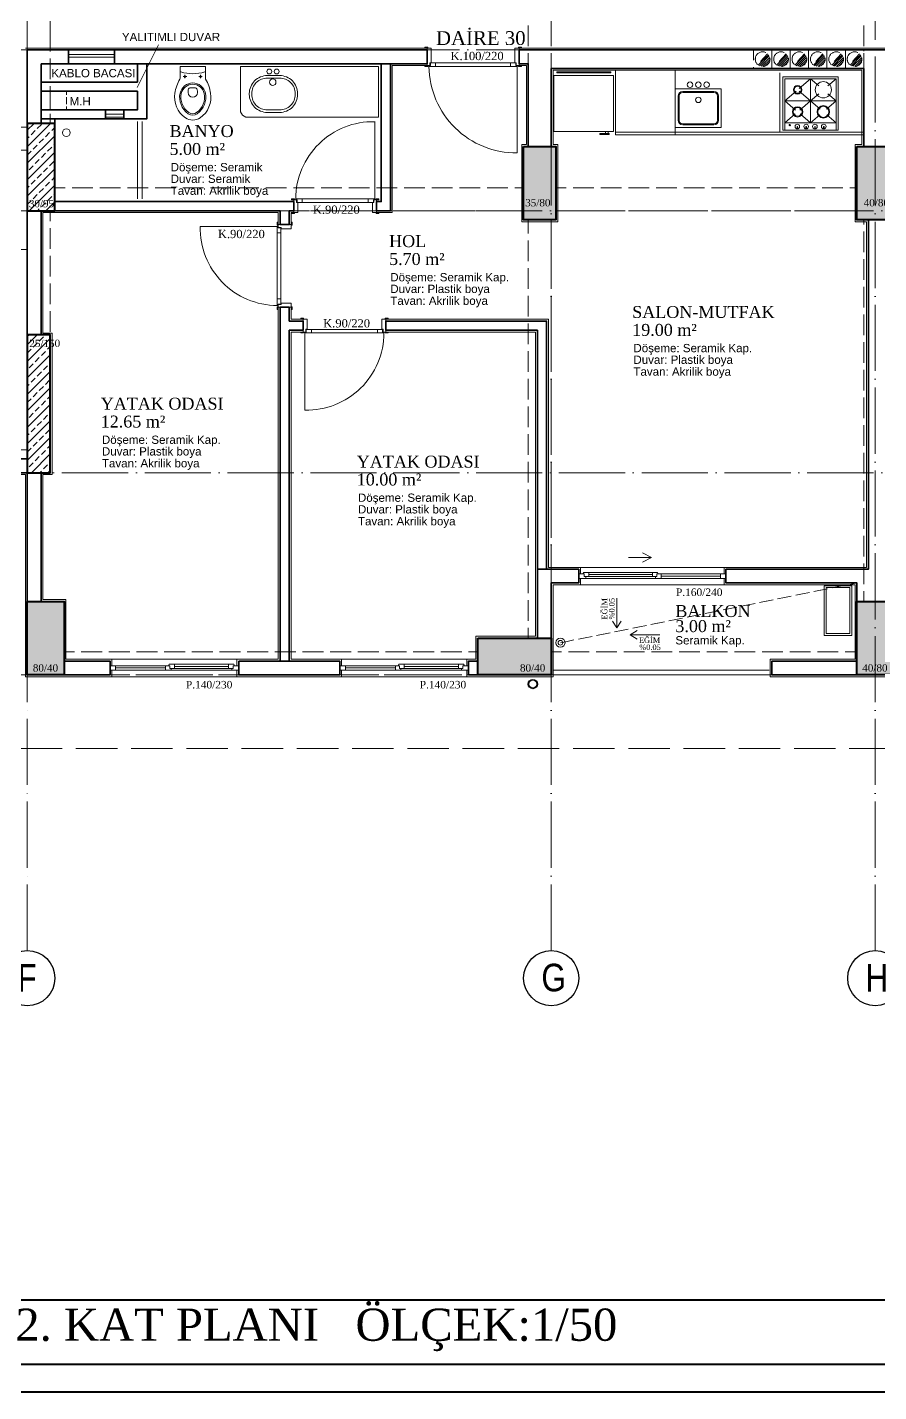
# Model space of a CAD drawing. Header units: millimetres. Extents: x 11587 to 81192, y -36083 to -25300.
# Drawn here: x 39422 to 40348, y -28300 to -26815 of the extents above; entities that cross this region are included whole.
import ezdxf

# ---------------------------------------------------------------- set-up
doc = ezdxf.new("R2010")
doc.units = ezdxf.units.MM
doc.linetypes.add('AKS', pattern=[30, 24, -3, 0, -3])
doc.linetypes.add('IZDUSUM1', pattern=[20, 7.5, -5, 7.5, 0])
for name, color, linetype, lineweight in [('rtm-aks balon', 20, 'Continuous', 25), ('rtm-aks balon yazı', 7, 'Continuous', 20), ('rtm-aks yeni', 7, 'AKS', 20), ('rtm-antet yazı-03', 233, 'Continuous', 30), ('rtm-antet-02', 140, 'Continuous', 40), ('rtm-cam', 141, 'Continuous', 9), ('rtm-duv tugla', 22, 'Continuous', 35), ('rtm-izdusum-üst ince', 8, 'IZDUSUM1', 5), ('rtm-kapı-ahsap', 35, 'Continuous', 13), ('rtm-mhl-yazı-adı', 150, 'Continuous', 30), ('rtm-mhl-yazı-m2', 7, 'Continuous', 20), ('rtm-mhl-yazı-malzeme', 253, 'Continuous', 13), ('rtm-pen-ahsap', 35, 'Continuous', 13), ('rtm-plan katmanı-04', 33, 'Continuous', 25), ('rtm-plan katmanı-05', 205, 'Continuous', 20), ('rtm-plan katmanı-07', 135, 'Continuous', 9), ('rtm-sembol ok', 7, 'Continuous', 20), ('rtm-sıva', 252, 'Continuous', 15), ('rtm-tarama-betonarme', 51, 'Continuous', 15), ('rtm-tas_betonarme', 50, 'Continuous', 40), ('rtm-tefris vitrifiye', 9, 'Continuous', 9), ('sbl-merdiven', 220, 'Continuous', 20)]:
    doc.layers.add(name, color=color, linetype=linetype, lineweight=lineweight)
doc.styles.add('A', font='times.ttf', dxfattribs={"height": 20})
doc.styles.add('AKSYAZI', font='ARIALN.TTF')
doc.styles.add('ARIAL', font='times.ttf')
doc.styles.get("Standard").update_dxf_attribs({"font": 'arial.ttf'})
doc.styles.add('VAZ-OLCU', font='times.ttf', dxfattribs={"height": 60})
pattern_1 = [(45, (12000, 0), (-8.980256, 8.980256), []), (45, (12008.98, 0), (-8.980256, 8.980256), [6.35, -3.175])]

# ---------------------------------------------------------------- blocks, each defined once
blk = doc.blocks.new('rty')
at = {"layer": 'rtm-kapı-ahsap'}
for p, q in [((-58244.9, -62700.3), (-58243.8, -62700.3)), ((-58244.9, -62703.4), (-58244.9, -62700.3)), ((-58243.8, -62703.4), (-58244.9, -62703.4)), ((-58243.8, -62700.3), (-58243.8, -62703.4)), ((-58243.8, -62707.4), (-58243.8, -62702.9)), ((-58229.8, -62702.9), (-58243.8, -62702.9)), ((-58232.8, -62707.4), (-58243.8, -62707.4)), ((-58232.8, -62705.9), (-58232.8, -62707.4)), ((-58229.8, -62705.9), (-58232.8, -62705.9)), ((-58232.6, -62706.4), (-58232.6, -62789.4)), ((-58232.6, -62706.4), (-58229.7, -62706.4)), ((-58228.8, -62712), (-58232.6, -62712)), ((-58229.8, -62700.4), (-58229.8, -62703.4)), ((-58228.8, -62700.4), (-58229.8, -62700.4)), ((-58229.8, -62702.9), (-58229.8, -62705.9)), ((-58229.8, -62703.4), (-58228.8, -62703.4)), ((-58229.8, -62704.9), (-58228.8, -62704.9)), ((-58229.7, -62706.4), (-58229.7, -62704.9)), ((-58228.8, -62703.4), (-58228.8, -62700.4)), ((-58228.8, -62790.9), (-58228.8, -62704.9)), ((-58144.8, -62704.9), (-58228.8, -62704.9)), ((-58228.8, -62783.7), (-58232.6, -62783.7)), ((-58243.8, -62792.3), (-58244.9, -62792.3)), ((-58244.9, -62792.3), (-58244.9, -62795.4)), ((-58244.9, -62795.4), (-58243.8, -62795.4)), ((-58243.8, -62788.4), (-58243.8, -62792.9)), ((-58232.8, -62788.4), (-58243.8, -62788.4)), ((-58243.8, -62795.4), (-58243.8, -62792.3)), ((-58229.8, -62792.9), (-58243.8, -62792.9)), ((-58232.8, -62789.9), (-58232.8, -62788.4)), ((-58229.8, -62789.9), (-58232.8, -62789.9)), ((-58232.6, -62789.4), (-58229.7, -62789.4)), ((-58229.8, -62792.9), (-58229.8, -62789.9)), ((-58229.8, -62790.9), (-58228.8, -62790.9)), ((-58229.8, -62795.4), (-58229.8, -62792.3)), ((-58229.8, -62792.3), (-58228.8, -62792.3)), ((-58228.8, -62795.4), (-58229.8, -62795.4)), ((-58229.7, -62789.4), (-58229.7, -62790.9)), ((-58228.8, -62792.3), (-58228.8, -62795.4))]:
    blk.add_line(p, q, dxfattribs=at)
at = {"layer": 'rtm-kapı-ahsap', "const_width": 0.392}
blk.add_lwpolyline([(-58229.2, -62703.9, 1), (-58229.2, -62704.5, 1)], format="xyb", close=True, dxfattribs=at)
at = {"layer": 'rtm-kapı-ahsap'}
blk.add_arc((-58229.1, -62706.6), 84.3, 270.2011, 1.1472, dxfattribs=at)
blk = doc.blocks.new('K-100')
at = {"layer": 'rtm-kapı-ahsap'}
for p, q in [((-34308.1, -13702.2), (-34307, -13702.2)), ((-34308.1, -13705.4), (-34308.1, -13702.2)), ((-34307, -13702.2), (-34307, -13705.4)), ((-34288, -13702.3), (-34288, -13705.4)), ((-34287, -13702.3), (-34288, -13702.3)), ((-34287, -13705.4), (-34287, -13702.3)), ((-34307, -13705.4), (-34308.1, -13705.4)), ((-34307, -13709.3), (-34307, -13704.8)), ((-34288, -13704.8), (-34307, -13704.8)), ((-34291, -13709.3), (-34307, -13709.3)), ((-34288, -13707.8), (-34291, -13707.8)), ((-34291, -13707.8), (-34291, -13709.3)), ((-34290.8, -13801.3), (-34290.8, -13708.3)), ((-34290.8, -13708.3), (-34287.9, -13708.3)), ((-34287, -13713.9), (-34290.8, -13713.9)), ((-34288, -13704.8), (-34288, -13707.8)), ((-34288, -13705.4), (-34287, -13705.4)), ((-34288, -13706.8), (-34287, -13706.8)), ((-34287.9, -13708.3), (-34287.9, -13706.8)), ((-34287, -13706.8), (-34287, -13802.8)), ((-34307, -13804.2), (-34308.1, -13804.2)), ((-34308.1, -13804.2), (-34308.1, -13807.3)), ((-34308.1, -13807.3), (-34307, -13807.3)), ((-34307, -13800.3), (-34307, -13804.8)), ((-34291, -13800.3), (-34307, -13800.3)), ((-34307, -13807.3), (-34307, -13804.2)), ((-34288, -13804.8), (-34307, -13804.8)), ((-34291, -13801.8), (-34291, -13800.3)), ((-34288, -13801.8), (-34291, -13801.8)), ((-34287, -13795.6), (-34290.8, -13795.6)), ((-34290.8, -13801.3), (-34287.9, -13801.3)), ((-34288, -13804.8), (-34288, -13801.8)), ((-34288, -13802.8), (-34287, -13802.8)), ((-34288, -13807.3), (-34288, -13804.2)), ((-34288, -13804.2), (-34287, -13804.2)), ((-34287, -13807.3), (-34288, -13807.3)), ((-34287.9, -13801.3), (-34287.9, -13802.8)), ((-34193, -13802.8), (-34287, -13802.8)), ((-34287, -13804.2), (-34287, -13807.3))]:
    blk.add_line(p, q, dxfattribs=at)
at = {"layer": 'rtm-kapı-ahsap', "const_width": 0.392}
blk.add_lwpolyline([(-34287.4, -13803.7, -1), (-34287.4, -13803.1, -1)], format="xyb", close=True, dxfattribs=at)
at = {"layer": 'rtm-kapı-ahsap'}
blk.add_arc((-34287.9, -13801.7), 94.9, 359.3332, 89.4605, dxfattribs=at)

msp = doc.modelspace()

# ---------------------------------------------------------------- hatches: boundary and pattern name
at = {"layer": 'rtm-izdusum-üst ince', "ltscale": 1.5}
h = msp.add_hatch(dxfattribs=at)
h.set_pattern_fill('ANSI31', color=256, scale=0.5, angle=180, style=0)
h.set_pattern_definition([(225, (39190.9866, -26689.5514), (1.122532, -1.122532), [])])
edge = h.paths.add_edge_path()
edge.add_arc((40221.59, -26849.55), 8, -132.76259, 47.23741, ccw=False)
edge.add_line((40216.16, -26855.42), (40227.03, -26843.68))
h = msp.add_hatch(dxfattribs=at)
h.set_pattern_fill('ANSI31', color=256, scale=0.5, angle=180, style=0)
h.set_pattern_definition([(225, (39210.9866, -26689.5514), (1.122532, -1.122532), [])])
edge = h.paths.add_edge_path()
edge.add_arc((40241.59, -26849.55), 8, -132.76259, 47.23741, ccw=False)
edge.add_line((40236.16, -26855.42), (40247.03, -26843.68))
h = msp.add_hatch(dxfattribs=at)
h.set_pattern_fill('ANSI31', color=256, scale=0.5, angle=180, style=0)
h.set_pattern_definition([(225, (39230.9866, -26689.5514), (1.122532, -1.122532), [])])
edge = h.paths.add_edge_path()
edge.add_arc((40261.59, -26849.55), 8, -132.76259, 47.23741, ccw=False)
edge.add_line((40256.16, -26855.42), (40267.03, -26843.68))
h = msp.add_hatch(dxfattribs=at)
h.set_pattern_fill('ANSI31', color=256, scale=0.5, angle=180, style=0)
h.set_pattern_definition([(225, (39250.9866, -26689.5514), (1.122532, -1.122532), [])])
edge = h.paths.add_edge_path()
edge.add_arc((40281.59, -26849.55), 8, -132.76259, 47.23741, ccw=False)
edge.add_line((40276.16, -26855.42), (40287.03, -26843.68))
h = msp.add_hatch(dxfattribs=at)
h.set_pattern_fill('ANSI31', color=256, scale=0.5, angle=180, style=0)
h.set_pattern_definition([(225, (39270.9866, -26689.5514), (1.122532, -1.122532), [])])
edge = h.paths.add_edge_path()
edge.add_arc((40301.59, -26849.55), 8, -132.76259, 47.23741, ccw=False)
edge.add_line((40296.16, -26855.42), (40307.03, -26843.68))
h = msp.add_hatch(dxfattribs=at)
h.set_pattern_fill('ANSI31', color=256, scale=0.5, angle=180, style=0)
h.set_pattern_definition([(225, (39290.9866, -26689.5514), (1.122532, -1.122532), [])])
edge = h.paths.add_edge_path()
edge.add_arc((40321.59, -26849.55), 8, -132.76259, 47.23741, ccw=False)
edge.add_line((40316.16, -26855.42), (40327.03, -26843.68))
at = {"layer": 'rtm-tarama-betonarme'}
h = msp.add_hatch(dxfattribs=at)
h.set_pattern_fill('ANSI33', color=256, scale=2, style=0)
h.set_pattern_definition([(45, (27039.519, -4888.525), (-8.980256, 8.980256), []), (45, (27048.499, -4888.525), (-8.980256, 8.980256), [6.35, -3.175])])
h.paths.add_polyline_path([(40324.09, -27439.55), (40364.09, -27439.55), (40364.09, -27519.55), (40324.09, -27519.55)])
h.paths.add_polyline_path([(39911.59, -27479.55), (39991.59, -27479.55), (39991.59, -27519.55), (39911.59, -27519.55)])
h.paths.add_polyline_path([(40324.09, -26944.55), (40364.09, -26944.55), (40364.09, -27024.55), (40324.09, -27024.55)])
h.paths.add_polyline_path([(39961.59, -26944.55), (39996.59, -26944.55), (39996.59, -27024.55), (39961.59, -27024.55)])
h.paths.add_polyline_path([(39961.59, -26524.55), (39996.59, -26524.55), (39996.59, -26604.55), (39961.59, -26604.55)])
h.paths.add_polyline_path([(40324.09, -26524.55), (40364.09, -26524.55), (40364.09, -26604.55), (40324.09, -26604.55)])
h.paths.add_polyline_path([(40324.09, -26029.55), (40364.09, -26029.55), (40364.09, -26109.55), (40324.09, -26109.55)])
h.paths.add_polyline_path([(39911.59, -26029.55), (39991.59, -26029.55), (39991.59, -26069.55), (39911.59, -26069.55)])
h.paths.add_polyline_path([(40726.59, -26524.55), (40691.59, -26524.55), (40691.59, -26604.55), (40726.59, -26604.55)])
h.paths.add_polyline_path([(40726.59, -26944.55), (40691.59, -26944.55), (40691.59, -27024.55), (40726.59, -27024.55)])
h.paths.add_polyline_path([(40776.59, -27479.55), (40696.59, -27479.55), (40696.59, -27519.55), (40776.59, -27519.55)])
h.paths.add_polyline_path([(41299.09, -27479.55), (41219.09, -27479.55), (41219.09, -27519.55), (41299.09, -27519.55)])
h.paths.add_polyline_path([(41299.09, -26974.55), (41219.09, -26974.55), (41219.09, -27014.55), (41299.09, -27014.55)])
h.paths.add_polyline_path([(41299.09, -26534.55), (41219.09, -26534.55), (41219.09, -26574.55), (41299.09, -26574.55)])
h.paths.add_polyline_path([(40776.59, -26029.55), (40696.59, -26029.55), (40696.59, -26069.55), (40776.59, -26069.55)])
h.paths.add_polyline_path([(41299.09, -26029.55), (41219.09, -26029.55), (41219.09, -26069.55), (41299.09, -26069.55)])
h.paths.add_polyline_path([(41821.59, -26839.55), (41796.59, -26839.55), (41796.59, -27014.55), (41821.59, -27014.55)])
h.paths.add_polyline_path([(41821.59, -26534.55), (41796.59, -26534.55), (41796.59, -26709.55), (41821.59, -26709.55)])
h.paths.add_polyline_path([(42181.59, -26839.55), (42006.59, -26839.55), (42006.59, -26864.55), (42181.59, -26864.55)])
h.paths.add_polyline_path([(42181.59, -26684.55), (42006.59, -26684.55), (42006.59, -26709.55), (42181.59, -26709.55)])
h.paths.add_polyline_path([(41821.59, -26109.55), (41781.59, -26109.55), (41781.59, -26029.55), (41821.59, -26029.55)])
h.paths.add_polyline_path([(42181.59, -26124.55), (42141.59, -26124.55), (42141.59, -26029.55), (42181.59, -26029.55)])
h.paths.add_polyline_path([(41821.59, -27439.55), (41781.59, -27439.55), (41781.59, -27519.55), (41821.59, -27519.55)])
h.paths.add_polyline_path([(42181.59, -27424.55), (42141.59, -27424.55), (42141.59, -27519.55), (42181.59, -27519.55)])
h.paths.add_polyline_path([(39421.59, -27439.55), (39461.59, -27439.55), (39461.59, -27519.55), (39421.59, -27519.55)])
h.paths.add_polyline_path([(39131.59, -27439.55), (39171.59, -27439.55), (39171.59, -27519.55), (39131.59, -27519.55)])
h.paths.add_polyline_path([(39421.59, -26029.55), (39501.59, -26029.55), (39501.59, -26069.55), (39421.59, -26069.55)])
h.paths.add_polyline_path([(39091.59, -26029.55), (39171.59, -26029.55), (39171.59, -26069.55), (39091.59, -26069.55)])
h.paths.add_polyline_path([(38781.59, -26524.55), (38816.59, -26524.55), (38816.59, -26604.55), (38781.59, -26604.55)])
h.paths.add_polyline_path([(38781.59, -26944.55), (38816.59, -26944.55), (38816.59, -27024.55), (38781.59, -27024.55)])
h.paths.add_polyline_path([(38731.59, -27479.55), (38811.59, -27479.55), (38811.59, -27519.55), (38731.59, -27519.55)])
h.paths.add_polyline_path([(38209.09, -27479.55), (38289.09, -27479.55), (38289.09, -27519.55), (38209.09, -27519.55)])
h.paths.add_polyline_path([(38209.09, -26974.55), (38289.09, -26974.55), (38289.09, -27014.55), (38209.09, -27014.55)])
h.paths.add_polyline_path([(38209.09, -26534.55), (38289.09, -26534.55), (38289.09, -26574.55), (38209.09, -26574.55)])
h.paths.add_polyline_path([(38731.59, -26029.55), (38811.59, -26029.55), (38811.59, -26069.55), (38731.59, -26069.55)])
h.paths.add_polyline_path([(38209.09, -26029.55), (38289.09, -26029.55), (38289.09, -26069.55), (38209.09, -26069.55)])
h.paths.add_polyline_path([(37686.59, -26839.55), (37711.59, -26839.55), (37711.59, -27014.55), (37686.59, -27014.55)])
h.paths.add_polyline_path([(37686.59, -26534.55), (37711.59, -26534.55), (37711.59, -26709.55), (37686.59, -26709.55)])
h.paths.add_polyline_path([(37326.59, -26839.55), (37501.59, -26839.55), (37501.59, -26864.55), (37326.59, -26864.55)])
h.paths.add_polyline_path([(37326.59, -26684.55), (37501.59, -26684.55), (37501.59, -26709.55), (37326.59, -26709.55)])
h.paths.add_polyline_path([(37686.59, -26109.55), (37726.59, -26109.55), (37726.59, -26029.55), (37686.59, -26029.55)])
h.paths.add_polyline_path([(37326.59, -26124.55), (37366.59, -26124.55), (37366.59, -26029.55), (37326.59, -26029.55)])
h.paths.add_polyline_path([(37686.59, -27439.55), (37726.59, -27439.55), (37726.59, -27519.55), (37686.59, -27519.55)])
h.paths.add_polyline_path([(37326.59, -27424.55), (37366.59, -27424.55), (37366.59, -27519.55), (37326.59, -27519.55)])
h = msp.add_hatch(dxfattribs=at)
h.set_pattern_fill('ANSI33', color=256, scale=2, style=0)
h.set_pattern_definition(pattern_1)
h.paths.add_polyline_path([(39171.59, -26919.55), (39141.59, -26919.55), (39141.59, -27014.55), (39171.59, -27014.55)])
h.paths.add_polyline_path([(39451.59, -26919.55), (39421.59, -26919.55), (39421.59, -27014.55), (39451.59, -27014.55)])
h = msp.add_hatch(dxfattribs=at)
h.set_pattern_fill('ANSI33', color=256, scale=2, style=0)
h.set_pattern_definition(pattern_1)
h.paths.add_polyline_path([(39171.59, -27149.55), (39146.59, -27149.55), (39146.59, -27299.55), (39171.59, -27299.55)])
h.paths.add_polyline_path([(39446.59, -27149.55), (39421.59, -27149.55), (39421.59, -27299.55), (39446.59, -27299.55)])

# ---------------------------------------------------------------- linework, layer by layer
at = {"layer": 'rtm-aks balon'}
for centre in [(39421.59, -27849.55), (39991.59, -27849.55), (40344.09, -27849.55)]:
    msp.add_circle(centre, 30, dxfattribs=at)
at = {"layer": 'rtm-aks yeni', "ltscale": 3}
for p, q in [((39421.59, -27819.55), (39421.59, -25729.55)), ((39991.59, -27819.55), (39991.59, -25729.55)), ((40344.09, -27819.55), (40344.09, -25729.55)), ((37026.59, -26839.55), (42481.59, -26839.55)), ((37026.59, -27014.55), (42481.59, -27014.55)), ((37026.59, -27299.55), (42481.59, -27299.55)), ((37026.59, -27519.55), (42481.59, -27519.55))]:
    msp.add_line(p, q, dxfattribs=at)
at = {"layer": 'rtm-antet-02'}
for points in [[(36726.59, -25299.55), (36726.59, -28299.55), (42726.59, -28299.55), (42726.59, -25299.55), (36726.59, -25299.55)], [(36756.59, -28199.55), (42696.59, -28199.55)]]:
    msp.add_lwpolyline(points, dxfattribs=at)
msp.add_lwpolyline([(36756.59, -25329.55), (36756.59, -28269.55), (42696.59, -28269.55), (42696.59, -25329.55)], close=True, dxfattribs=at)
at = {"layer": 'rtm-cam'}
for p, q in [((40032.59, -27410.3), (40101.59, -27410.3)), ((40111.09, -27412.05), (40175.59, -27412.05)), ((39640.59, -27510.3), (39581.59, -27510.3)), ((39890.59, -27510.3), (39831.59, -27510.3)), ((39572.09, -27512.05), (39517.59, -27512.05)), ((39822.09, -27512.05), (39767.59, -27512.05))]:
    msp.add_line(p, q, dxfattribs=at)
at = {"layer": 'rtm-duv tugla'}
for points in [[(39436.59, -26854.55), (39856.59, -26854.55), (39856.59, -26839.55), (39421.59, -26839.55)], [(39421.59, -26919.55), (39421.59, -26839.55)], [(39466.59, -26854.55), (39466.59, -26839.55)], [(39516.59, -26854.55), (39516.59, -26839.55)], [(39966.59, -26944.55), (39966.59, -26944.55), (39966.59, -26854.55), (39956.59, -26854.55), (39956.59, -26839.55), (40731.59, -26839.55), (40731.59, -26854.55), (40721.59, -26854.55), (40721.59, -26944.55)], [(39436.59, -26919.55), (39436.59, -26854.55)], [(39436.59, -26914.55), (39551.59, -26914.55), (39551.59, -26854.55)], [(39541.59, -26874.55), (39541.59, -26854.55)], [(39806.59, -26854.55), (39806.59, -27004.55), (39801.59, -27004.55), (39801.59, -27014.55), (39816.59, -27014.55), (39816.59, -26854.55)], [(40331.59, -26944.55), (40331.59, -26859.55), (39991.59, -26859.55)], [(39991.59, -26944.55), (39991.59, -26859.55)], [(39436.59, -26874.55), (39541.59, -26874.55)], [(39436.59, -26904.55), (39541.59, -26904.55), (39541.59, -26884.55)], [(39436.59, -26884.55), (39541.59, -26884.55)], [(39451.59, -26919.55), (39451.59, -26914.55)], [(39506.59, -26904.55), (39506.59, -26914.55)], [(39526.59, -26904.55), (39526.59, -26914.55)], [(39451.59, -27014.55), (39696.59, -27014.55), (39696.59, -27029.55), (39706.59, -27029.55), (39706.59, -27014.55), (39711.59, -27014.55), (39711.59, -27004.55), (39451.59, -27004.55)], [(39421.59, -27014.55), (39421.59, -27149.55)], [(39436.59, -27014.55), (39436.59, -27149.55)], [(40324.09, -27439.55), (40324.09, -27419.55), (40181.59, -27419.55), (40181.59, -27404.55), (40336.59, -27404.55), (40336.59, -27024.55)], [(39706.59, -27504.55), (39706.59, -27144.55), (39721.59, -27144.55), (39721.59, -27134.55), (39706.59, -27134.55), (39706.59, -27119.55), (39696.59, -27119.55), (39696.59, -27504.55)], [(39976.59, -27404.55), (39976.59, -27144.55), (39811.59, -27144.55), (39811.59, -27134.55), (39986.59, -27134.55), (39986.59, -27404.55)], [(39371.59, -27284.55), (39421.59, -27284.55)], [(39371.59, -27299.55), (39421.59, -27299.55)], [(39421.59, -27299.55), (39421.59, -27439.55)], [(39436.59, -27299.55), (39436.59, -27439.55)], [(39991.59, -27479.55), (39991.59, -27419.55), (40021.59, -27419.55), (40021.59, -27404.55), (39976.59, -27404.55), (39976.59, -27479.55)], [(39461.59, -27519.55), (39511.59, -27519.55), (39511.59, -27504.55), (39461.59, -27504.55)], [(39911.59, -27504.55), (39901.59, -27504.55), (39901.59, -27519.55), (39911.59, -27519.55)], [(39901.59, -27504.55), (39901.59, -27519.55)], [(40324.09, -27519.55), (40231.59, -27519.55), (40231.59, -27504.55), (40324.09, -27504.55)]]:
    msp.add_lwpolyline(points, dxfattribs=at)
msp.add_lwpolyline([(39651.59, -27504.55), (39651.59, -27519.55), (39761.59, -27519.55), (39761.59, -27504.55)], close=True, dxfattribs=at)
at = {"layer": 'rtm-izdusum-üst ince', "ltscale": 3}
msp.add_lwpolyline([(37246.59, -25949.55), (42261.59, -25949.55), (42261.59, -27599.55), (37246.59, -27599.55)], close=True, dxfattribs=at)
at = {"layer": 'rtm-izdusum-üst ince', "ltscale": 1.5}
for points in [[(39966.59, -26944.55), (39966.59, -26604.55)], [(39991.59, -26944.55), (39991.59, -26604.55)], [(40331.59, -26944.55), (40331.59, -26604.55)], [(39421.59, -26839.55), (39421.59, -26629.55)], [(39446.59, -26839.55), (39446.59, -26629.55)], [(39421.59, -26709.55), (39421.59, -26919.55)], [(39446.59, -26709.55), (39446.59, -26919.55)], [(40231.59, -26859.55), (40231.59, -26839.55), (40211.59, -26839.55), (40211.59, -26859.55), (40231.59, -26859.55)], [(40251.59, -26859.55), (40251.59, -26839.55), (40231.59, -26839.55), (40231.59, -26859.55), (40251.59, -26859.55)], [(40271.59, -26859.55), (40271.59, -26839.55), (40251.59, -26839.55), (40251.59, -26859.55), (40271.59, -26859.55)], [(40291.59, -26859.55), (40291.59, -26839.55), (40271.59, -26839.55), (40271.59, -26859.55), (40291.59, -26859.55)], [(40311.59, -26859.55), (40311.59, -26839.55), (40291.59, -26839.55), (40291.59, -26859.55), (40311.59, -26859.55)], [(40331.59, -26859.55), (40331.59, -26839.55), (40311.59, -26839.55), (40311.59, -26859.55), (40331.59, -26859.55)], [(40227.03, -26843.68), (40216.16, -26855.42)], [(40247.03, -26843.68), (40236.16, -26855.42)], [(40267.03, -26843.68), (40256.16, -26855.42)], [(40287.03, -26843.68), (40276.16, -26855.42)], [(40307.03, -26843.68), (40296.16, -26855.42)], [(40327.03, -26843.68), (40316.16, -26855.42)], [(39171.59, -26923.55), (39421.59, -26923.55)], [(39171.59, -26948.55), (39421.59, -26948.55)], [(39451.59, -26989.55), (39961.59, -26989.55)], [(39996.59, -26989.55), (40324.09, -26989.55)], [(39446.59, -27014.55), (39961.59, -27014.55)], [(39446.59, -27014.55), (39446.59, -27149.55)], [(39996.59, -27014.55), (40324.09, -27014.55)], [(39966.59, -27479.55), (39966.59, -27024.55)], [(39991.59, -27479.55), (39991.59, -27024.55)], [(40331.59, -27439.55), (40331.59, -27024.55)], [(39171.59, -27274.55), (39421.59, -27274.55)], [(39171.59, -27299.55), (39421.59, -27299.55)], [(39461.59, -27494.55), (39911.59, -27494.55)], [(39991.59, -27494.55), (40324.09, -27494.55)], [(39461.59, -27519.55), (39911.59, -27519.55)], [(39991.59, -27519.55), (40324.09, -27519.55)]]:
    msp.add_lwpolyline(points, dxfattribs=at)
at = {"layer": 'rtm-izdusum-üst ince', "ltscale": 0.5}
msp.add_lwpolyline([(39446.59, -26904.55), (39446.59, -26884.55), (39464.09, -26884.55), (39464.09, -26904.55), (39446.59, -26904.55)], dxfattribs=at)
at = {"layer": 'rtm-izdusum-üst ince'}
msp.add_lwpolyline([(40324.09, -27419.55), (40001.59, -27484.55)], dxfattribs=at)
at = {"layer": 'rtm-izdusum-üst ince', "ltscale": 1.5}
for centre in [(40221.59, -26849.55), (40241.59, -26849.55), (40261.59, -26849.55), (40281.59, -26849.55), (40301.59, -26849.55), (40321.59, -26849.55)]:
    msp.add_circle(centre, 8, dxfattribs=at)
at = {"layer": 'rtm-kapı-ahsap'}
for points in [[(39516.59, -26844.55), (39466.59, -26844.55)], [(39516.59, -26847.55), (39466.59, -26847.55)], [(39526.59, -26909.55), (39506.59, -26909.55)], [(39526.59, -26912.55), (39506.59, -26912.55)]]:
    msp.add_lwpolyline(points, dxfattribs=at)
at = {"layer": 'rtm-pen-ahsap'}
for p, q in [((40021.59, -27409.55), (40027.59, -27409.55)), ((40029.09, -27414.55), (40021.59, -27414.55)), ((40026.96, -27408.05), (40032.59, -27408.05)), ((40027.59, -27412.55), (40027.59, -27409.55)), ((40027.59, -27412.55), (40032.59, -27412.55)), ((40029.09, -27414.55), (40029.09, -27412.55)), ((40101.59, -27408.05), (40032.59, -27408.05)), ((40032.59, -27412.55), (40032.59, -27408.05)), ((40101.59, -27412.55), (40032.59, -27412.55)), ((40107.23, -27408.05), (40101.59, -27408.05)), ((40101.59, -27412.55), (40101.59, -27408.05)), ((40106.59, -27412.55), (40101.59, -27412.55)), ((40105.09, -27412.55), (40105.09, -27414.55)), ((40112.59, -27414.55), (40105.09, -27414.55)), ((40106.59, -27409.55), (40111.09, -27409.55)), ((40106.59, -27412.55), (40106.59, -27409.55)), ((40170.59, -27409.55), (40111.09, -27409.55)), ((40111.09, -27414.55), (40111.09, -27409.55)), ((40112.59, -27414.55), (40181.59, -27414.55)), ((40170.59, -27409.55), (40176.23, -27409.55)), ((40175.59, -27414.55), (40175.59, -27409.55)), ((40181.59, -27409.55), (40175.59, -27409.55)), ((39511.59, -27509.55), (39517.59, -27509.55)), ((39522.59, -27509.55), (39516.96, -27509.55)), ((39517.59, -27514.55), (39517.59, -27509.55)), ((39522.59, -27509.55), (39572.09, -27509.55)), ((39576.59, -27509.55), (39572.09, -27509.55)), ((39572.09, -27514.55), (39572.09, -27509.55)), ((39575.96, -27508.05), (39581.59, -27508.05)), ((39576.59, -27512.55), (39576.59, -27509.55)), ((39581.59, -27508.05), (39640.59, -27508.05)), ((39581.59, -27512.55), (39581.59, -27508.05)), ((39646.23, -27508.05), (39640.59, -27508.05)), ((39640.59, -27512.55), (39640.59, -27508.05)), ((39651.59, -27509.55), (39645.59, -27509.55)), ((39645.59, -27512.55), (39645.59, -27509.55)), ((39761.59, -27509.55), (39767.59, -27509.55)), ((39772.59, -27509.55), (39766.96, -27509.55)), ((39767.59, -27514.55), (39767.59, -27509.55)), ((39772.59, -27509.55), (39822.09, -27509.55)), ((39826.59, -27509.55), (39822.09, -27509.55)), ((39822.09, -27514.55), (39822.09, -27509.55)), ((39825.96, -27508.05), (39831.59, -27508.05)), ((39826.59, -27512.55), (39826.59, -27509.55)), ((39831.59, -27508.05), (39890.59, -27508.05)), ((39831.59, -27512.55), (39831.59, -27508.05)), ((39896.23, -27508.05), (39890.59, -27508.05)), ((39890.59, -27512.55), (39890.59, -27508.05)), ((39901.59, -27509.55), (39895.59, -27509.55)), ((39895.59, -27512.55), (39895.59, -27509.55)), ((39570.59, -27514.55), (39511.59, -27514.55)), ((39570.59, -27514.55), (39578.09, -27514.55)), ((39576.59, -27512.55), (39581.59, -27512.55)), ((39578.09, -27512.55), (39578.09, -27514.55)), ((39581.59, -27512.55), (39640.59, -27512.55)), ((39645.59, -27512.55), (39640.59, -27512.55)), ((39644.09, -27514.55), (39644.09, -27512.55)), ((39644.09, -27514.55), (39651.59, -27514.55)), ((39820.59, -27514.55), (39761.59, -27514.55)), ((39820.59, -27514.55), (39828.09, -27514.55)), ((39826.59, -27512.55), (39831.59, -27512.55)), ((39828.09, -27512.55), (39828.09, -27514.55)), ((39831.59, -27512.55), (39890.59, -27512.55)), ((39895.59, -27512.55), (39890.59, -27512.55)), ((39894.09, -27514.55), (39894.09, -27512.55)), ((39894.09, -27514.55), (39901.59, -27514.55))]:
    msp.add_line(p, q, dxfattribs=at)
for points in [[(40026.96, -27408.05), (40026.09, -27409.55)], [(40107.23, -27408.05), (40108.1, -27409.55)], [(39575.96, -27508.05), (39575.09, -27509.55)], [(39646.23, -27508.05), (39647.1, -27509.55)], [(39825.96, -27508.05), (39825.09, -27509.55)], [(39896.23, -27508.05), (39897.1, -27509.55)]]:
    msp.add_lwpolyline(points, dxfattribs=at)
at = {"layer": 'rtm-plan katmanı-04'}
for radius in [5, 4.5]:
    msp.add_circle((39971.59, -27529.55), radius, dxfattribs=at)
at = {"layer": 'rtm-plan katmanı-05', "ltscale": 0.6}
for points in [[(40179.59, -27402.55), (40023.59, -27402.55)], [(40179.59, -27421.55), (40023.59, -27421.55)], [(39513.59, -27502.55), (39649.59, -27502.55)], [(39763.59, -27502.55), (39899.59, -27502.55)], [(39513.59, -27521.55), (39649.59, -27521.55)], [(39763.59, -27521.55), (39899.59, -27521.55)]]:
    msp.add_lwpolyline(points, dxfattribs=at)
at = {"layer": 'rtm-plan katmanı-05'}
for points in [[(39994.59, -27514.55), (40228.59, -27514.55)], [(39994.59, -27519.55), (40228.59, -27519.55)]]:
    msp.add_lwpolyline(points, dxfattribs=at)
for radius in [5, 2.5]:
    msp.add_circle((40001.59, -27484.55), radius, dxfattribs=at)
at = {"layer": 'rtm-plan katmanı-07'}
for points in [[(39540.98, -26880.41), (39564.5, -26833.98)], [(40105.09, -27414.55), (40029.09, -27414.55)], [(39578.09, -27514.55), (39644.09, -27514.55)], [(39828.09, -27514.55), (39894.09, -27514.55)]]:
    msp.add_lwpolyline(points, dxfattribs=at)
at = {"layer": 'rtm-sembol ok'}
for points in [[(40075.75, -27391.86), (40100.75, -27391.86)], [(40100.75, -27391.86), (40090.75, -27386.86)], [(40100.75, -27391.86), (40090.75, -27396.86)], [(40063.02, -27436), (40063.02, -27468.32)], [(40063.02, -27468.32), (40058.36, -27460.92)], [(40063.02, -27468.32), (40067.69, -27460.92)], [(40077.54, -27475.93), (40084.94, -27471.26)], [(40109.87, -27475.93), (40077.54, -27475.93)], [(40077.54, -27475.93), (40084.94, -27480.6)]]:
    msp.add_lwpolyline(points, dxfattribs=at)
at = {"layer": 'rtm-sıva'}
for points in [[(39419.59, -26837.55), (39856.59, -26837.55)], [(39956.59, -26837.55), (40731.59, -26837.55)], [(39856.59, -26856.55), (39818.59, -26856.55), (39818.59, -27016.55), (39801.59, -27016.55)], [(39956.59, -26856.55), (39964.59, -26856.55), (39964.59, -26942.55), (39959.59, -26942.55), (39959.59, -27026.55), (39998.59, -27026.55), (39998.59, -26942.55), (39993.59, -26942.55), (39993.59, -26861.55), (40329.59, -26861.55), (40329.59, -26942.55), (40322.09, -26942.55), (40322.09, -27026.55), (40334.59, -27026.55), (40334.59, -27402.55), (40179.59, -27402.55), (40179.59, -27409.55)], [(39513.59, -27509.55), (39513.59, -27502.55), (39463.59, -27502.55), (39463.59, -27437.55), (39438.59, -27437.55), (39438.59, -27301.55), (39448.59, -27301.55), (39448.59, -27147.55), (39438.59, -27147.55), (39438.59, -27016.55), (39694.59, -27016.55), (39694.59, -27029.55)], [(39448.59, -27016.55), (39694.59, -27016.55), (39694.59, -27029.55)], [(39708.59, -27029.55), (39708.59, -27016.55), (39711.59, -27016.55)], [(39694.59, -27119.55), (39694.59, -27502.55), (39649.59, -27502.55), (39649.59, -27509.55)], [(39721.59, -27132.55), (39708.59, -27132.55), (39708.59, -27119.55)], [(40023.59, -27409.55), (40023.59, -27402.55), (39988.59, -27402.55), (39988.59, -27132.55), (39811.59, -27132.55)], [(39721.59, -27146.55), (39708.59, -27146.55), (39708.59, -27502.55), (39763.59, -27502.55), (39763.59, -27509.55)], [(39899.59, -27509.55), (39899.59, -27502.55), (39909.59, -27502.55), (39909.59, -27477.55), (39974.59, -27477.55), (39974.59, -27146.55), (39811.59, -27146.55)], [(39513.59, -27514.55), (39513.59, -27521.55), (39419.59, -27521.55), (39419.59, -27301.55), (39369.59, -27301.55), (39369.59, -27294.55)], [(39899.59, -27514.55), (39899.59, -27521.55), (39993.59, -27521.55), (39993.59, -27421.55), (40023.59, -27421.55), (40023.59, -27414.55)], [(40179.59, -27414.55), (40179.59, -27421.55), (40322.09, -27421.55)], [(40322.09, -27421.55), (40322.09, -27502.55), (40229.59, -27502.55), (40229.59, -27521.55), (40458.59, -27521.55), (40458.59, -27502.55), (40366.09, -27502.55), (40366.09, -27421.55)], [(39649.59, -27514.55), (39649.59, -27521.55), (39763.59, -27521.55), (39763.59, -27514.55)], [(39649.59, -27514.55), (39649.59, -27521.55), (39763.59, -27521.55), (39763.59, -27514.55)]]:
    msp.add_lwpolyline(points, dxfattribs=at)
at = {"layer": 'rtm-tas_betonarme'}
for points in [[(39421.59, -27014.55), (39451.59, -27014.55), (39451.59, -26919.55), (39421.59, -26919.55)], [(39961.59, -26944.55), (39996.59, -26944.55), (39996.59, -27024.55), (39961.59, -27024.55)], [(40324.09, -26944.55), (40364.09, -26944.55), (40364.09, -27024.55), (40324.09, -27024.55)], [(39421.59, -27299.55), (39446.59, -27299.55), (39446.59, -27149.55), (39421.59, -27149.55)], [(39421.59, -27439.55), (39461.59, -27439.55), (39461.59, -27519.55), (39421.59, -27519.55)], [(40324.09, -27439.55), (40364.09, -27439.55), (40364.09, -27519.55), (40324.09, -27519.55)], [(39911.59, -27479.55), (39991.59, -27479.55), (39991.59, -27519.55), (39911.59, -27519.55)]]:
    msp.add_lwpolyline(points, close=True, dxfattribs=at)
at = {"layer": 'rtm-tefris vitrifiye'}
for p, q in [((39587.85, -26857.55), (39615.34, -26857.55)), ((39587.85, -26870.14), (39587.85, -26857.55)), ((39615.34, -26870.14), (39615.34, -26857.55)), ((39591.23, -26868.55), (39595.14, -26868.55)), ((39593.07, -26866.68), (39593.07, -26870.39)), ((39611.96, -26868.55), (39608.05, -26868.55)), ((39610.12, -26866.68), (39610.12, -26870.39)), ((39994.5, -26928.41), (39994.5, -26867.41)), ((39994.5, -26867.41), (40059.5, -26867.41)), ((40056.5, -26863.41), (39997.5, -26863.41)), ((39997.5, -26863.41), (39997.5, -26864.41)), ((39997.5, -26864.41), (40056.5, -26864.41)), ((40056.5, -26864.41), (40056.5, -26863.41)), ((40059.5, -26867.41), (40059.5, -26928.41)), ((40243.62, -26868.89), (40243.62, -26926.89)), ((40243.62, -26868.89), (40303.62, -26868.89)), ((40245.62, -26870.89), (40301.62, -26870.89)), ((40245.62, -26870.89), (40245.62, -26926.89)), ((40261.43, -26881.35), (40273.62, -26870.89)), ((40273.62, -26870.89), (40282.59, -26878.58)), ((40273.62, -26870.89), (40273.62, -26918.89)), ((40292.65, -26878.58), (40301.62, -26870.89)), ((40301.62, -26870.89), (40301.62, -26918.89)), ((39603.76, -26880.65), (39599.43, -26880.65)), ((40126.59, -26923.89), (40126.59, -26881.89)), ((40126.59, -26881.89), (40176.59, -26881.89)), ((40134.59, -26884.89), (40168.59, -26884.89)), ((40134.59, -26885.89), (40168.59, -26885.89)), ((40176.59, -26923.89), (40176.59, -26881.89)), ((40258.03, -26884.25), (40245.62, -26894.89)), ((40273.62, -26894.89), (40261.39, -26884.41)), ((40282.59, -26887.21), (40273.62, -26894.89)), ((40301.62, -26894.89), (40292.65, -26887.21)), ((40129.59, -26915.89), (40129.59, -26889.89)), ((40130.59, -26915.89), (40130.59, -26889.89)), ((40172.59, -26915.89), (40172.59, -26889.89)), ((40173.59, -26915.89), (40173.59, -26889.89)), ((40245.62, -26894.89), (40257.31, -26904.91)), ((40245.62, -26894.89), (40301.62, -26894.89)), ((40273.62, -26894.89), (40261.92, -26904.93)), ((40273.62, -26894.89), (40284.08, -26903.86)), ((40301.62, -26894.89), (40291, -26904)), ((40257.14, -26909.02), (40245.62, -26918.89)), ((40262.25, -26909.15), (40273.62, -26918.89)), ((40283.91, -26910.07), (40273.62, -26918.89)), ((40291.4, -26910.13), (40301.62, -26918.89)), ((40044.5, -26930.41), (40044.5, -26931.41)), ((40054.5, -26930.41), (40044.5, -26930.41)), ((40044.5, -26931.41), (40054.5, -26931.41)), ((40050.5, -26928.41), (40050.5, -26930.41)), ((40053.5, -26928.41), (40053.5, -26930.41)), ((40054.5, -26931.41), (40054.5, -26930.41)), ((40061.59, -26931.89), (40331.59, -26931.89)), ((40176.59, -26923.89), (40126.59, -26923.89)), ((40168.59, -26919.89), (40134.59, -26919.89)), ((40168.59, -26920.89), (40134.59, -26920.89)), ((40243.62, -26926.89), (40303.62, -26926.89)), ((40245.62, -26918.89), (40301.62, -26918.89)), ((40259.58, -26922.92), (40259.04, -26922.92)), ((40259.04, -26922.92), (40259.04, -26925.38)), ((40259.58, -26925.38), (40259.58, -26922.92)), ((40269.17, -26922.92), (40268.63, -26922.92)), ((40268.63, -26922.92), (40268.63, -26925.38)), ((40269.17, -26925.38), (40269.17, -26922.92)), ((40278.75, -26922.92), (40278.21, -26922.92)), ((40278.21, -26922.92), (40278.21, -26925.38)), ((40278.75, -26925.38), (40278.75, -26922.92)), ((40288.34, -26922.92), (40287.8, -26922.92)), ((40287.8, -26922.92), (40287.8, -26925.38)), ((40288.34, -26925.38), (40288.34, -26922.92)), ((40301.62, -26918.89), (40301.62, -26926.89))]:
    msp.add_line(p, q, dxfattribs=at)
for points in [[(39803.59, -26912.55), (39659.18, -26912.55, -0.2032744), (39653.59, -26906.97), (39653.59, -26857.55), (39803.59, -26857.55), (39803.59, -26912.55)], [(39663.13, -26887.92), (39663.13, -26887.02, -0.4142136), (39682.73, -26867.42), (39696.12, -26867.42, -0.4142136), (39715.72, -26887.02), (39715.72, -26887.92, -0.4142136), (39696.12, -26907.52), (39682.73, -26907.52, -0.4142136)], [(39665.8, -26887.92), (39665.8, -26887.02, -0.4142136), (39682.73, -26870.1), (39696.12, -26870.1, -0.4142136), (39713.05, -26887.02), (39713.05, -26887.92, -0.4142136), (39696.12, -26904.84), (39682.73, -26904.84, -0.4142136)]]:
    msp.add_lwpolyline(points, format="xyb", close=True, dxfattribs=at)
for points in [[(40061.59, -26931.89), (40061.59, -26861.55)], [(40126.59, -26931.89), (40126.59, -26861.55)], [(40240.21, -26864.55), (40240.21, -26928.89)], [(40303.62, -26868.89), (40303.62, -26926.89)], [(39541.59, -26917.55), (39541.59, -27001.55)], [(39546.59, -26917.55), (39546.59, -27001.55)], [(40059.5, -26928.41), (39994.5, -26928.41)], [(40061.59, -26928.89), (40331.59, -26928.89)]]:
    msp.add_lwpolyline(points, dxfattribs=at)
for points in [[(40318.59, -27476.55), (40288.59, -27476.55), (40288.59, -27422.55), (40318.59, -27422.55)], [(40316.59, -27474.55), (40290.59, -27474.55), (40290.59, -27424.55), (40316.59, -27424.55)]]:
    msp.add_lwpolyline(points, close=True, dxfattribs=at)
for centre, radius in [((39593.07, -26868.55), 0.825), ((39610.12, -26868.55), 0.825), ((39684.86, -26862.97), 2.67), ((39688.59, -26874.55), 3.56), ((39692.87, -26862.97), 2.67), ((40142.59, -26877.39), 3), ((40151.59, -26877.39), 3), ((40160.59, -26877.39), 3), ((40259.62, -26882.89), 4.63), ((40259.62, -26882.89), 3.84), ((40287.62, -26882.89), 8.84), ((40151.59, -26893.89), 3), ((40259.62, -26906.89), 5.63), ((40259.62, -26906.89), 4.84), ((40287.62, -26906.89), 6.84), ((40287.62, -26906.89), 6.05), ((39464.09, -26929.55), 4.25), ((40251.04, -26921.32), 0.75), ((40259.31, -26922.89), 2.5), ((40268.9, -26922.89), 2.5), ((40278.48, -26922.89), 2.5), ((40288.07, -26922.89), 2.5)]:
    msp.add_circle(centre, radius, dxfattribs=at)
for centre, radius, start, end in [((39625.63, -26893.3), 44, 149.90538, 171.23608), ((39585.65, -26870.14), 2.2, 329.90538, 0), ((39601.59, -26821.36), 44, 252.84729, 287.15268), ((39617.54, -26870.14), 2.2, 180, 210.09462), ((39577.56, -26893.3), 44, 8.76392, 30.09462), ((39609.29, -26890.94), 27.5, 170.50823, 235.09555), ((39609.29, -26890.94), 22, 168.5694, 234.81148), ((39601.67, -26889.78), 14.3, 90.2662, 167.18786), ((39609.29, -26890.94), 20.57, 168.5694, 234.81148), ((39601.67, -26889.78), 12.87, 90.2662, 167.18786), ((39609.4, -26885.55), 12.95, 167.82692, 183.31203), ((39601.57, -26885.88), 5.12, 180, 269.73777), ((39599.43, -26883.4), 2.75, 90, 167.82692), ((39601.52, -26889.78), 12.87, 12.81214, 89.7338), ((39601.52, -26889.78), 14.3, 12.81214, 89.7338), ((39601.62, -26885.88), 5.11, 270.26223, 0), ((39603.76, -26883.4), 2.75, 12.17308, 90), ((39593.89, -26890.94), 20.57, 305.18852, 11.4306), ((39593.79, -26885.55), 12.95, 356.68797, 12.17308), ((39593.89, -26890.94), 22, 305.18852, 11.4306), ((39593.89, -26890.94), 27.5, 304.90445, 9.49177), ((40134.59, -26889.89), 5, 90, 180), ((40134.59, -26889.89), 4, 90, 180), ((40168.59, -26889.89), 5, 0, 90), ((40168.59, -26889.89), 4, 0, 90), ((39601.59, -26901), 14.85, 237.23949, 302.76051), ((39601.59, -26901), 9.35, 237.83247, 302.16749), ((39601.59, -26901), 7.92, 237.83247, 302.16749), ((40134.59, -26915.89), 5, 180, 270), ((40134.59, -26915.89), 4, 180, 270), ((40168.59, -26915.89), 4, 270, 0), ((40168.59, -26915.89), 5, 270, 0)]:
    msp.add_arc(centre, radius, start, end, dxfattribs=at)
at = {"layer": 'sbl-merdiven'}
msp.add_line((39421.59, -27056.55), (39306.59, -27056.55), dxfattribs=at)

# ---------------------------------------------------------------- block references
at = {"layer": 'rtm-kapı-ahsap', "xscale": -1}
for name, p, rotation in [('K-100', (26151.8, -61144.53), 90), ('rty', (102504.46, 31227.23), 270), ('rty', (-22981.28, -85376.33), 90)]:
    msp.add_blockref(name, p, dxfattribs=dict(at, rotation=rotation))
msp.add_blockref('rty', (-18535.19, 35673.32), dxfattribs=at)

# ---------------------------------------------------------------- texts
at = {"layer": 'rtm-aks balon yazı', "char_height": 30, "width": 27.7214, "attachment_point": 7, "style": 'AKSYAZI'}
for s, insert in [('F', (39410.85, -27864.32)), ('G', (39980.85, -27864.32)), ('H', (40333.35, -27864.32))]:
    msp.add_mtext(s, dxfattribs=dict(at, insert=insert))
at = {"layer": 'rtm-antet yazı-03', "linetype": 'ByBlock', "insert": (39408.6, -28209.12), "char_height": 35, "width": 2134.432, "attachment_point": 1, "style": 'A'}
msp.add_mtext('2. KAT PLANI   ÖLÇEK:1/50', dxfattribs=at)
at = {"layer": 'rtm-mhl-yazı-adı', "style": 'ARIAL'}
for s, height, p in [('DAİRE 30', 15, (39866.18, -26834.11)), ('BANYO', 13, (39576.28, -26934.3)), ('HOL', 13, (39815.2, -27054.06)), ('SALON-MUTFAK', 13, (40079.68, -27131.17)), ('YATAK ODASI', 13, (39501.48, -27230.91)), ('YATAK ODASI', 13, (39780.03, -27293.97)), ('BALKON', 13, (40126.63, -27456.59)), ('EĞİM', 6, (40086.99, -27484.72)), ('%%%0.05', 6, (40087.34, -27492.49))]:
    msp.add_text(s, height=height, dxfattribs=at).set_placement(p)
for s, p in [('EĞİM', (40052.51, -27459.27)), ('%%%0.05', (40060.5, -27459.27))]:
    msp.add_text(s, height=6, rotation=90, dxfattribs=at).set_placement(p)
at = {"layer": 'rtm-mhl-yazı-m2', "style": 'ARIAL'}
for s, height, p in [('5.00 m² ', 13, (39576.28, -26953.79)), ('30/95', 8, (39423.27, -27010.71)), ('35/80', 8, (39963.25, -27009.71)), ('40/80', 8, (40331.53, -27009.71)), ('5.70 m² ', 13, (39815.2, -27073.55)), ('19.00 m² ', 13, (40079.68, -27150.66)), ('25/150', 8, (39423.78, -27162.79)), ('12.65 m² ', 13, (39501.48, -27250.4)), ('10.00 m² ', 13, (39780.03, -27313.46)), ('3.00 m² ', 13, (40126.63, -27473)), ('80/40', 8, (39427.62, -27515.98)), ('80/40', 8, (39957.6, -27515.98)), ('40/80', 8, (40329.95, -27515.98))]:
    msp.add_text(s, height=height, dxfattribs=at).set_placement(p)
at = {"layer": 'rtm-mhl-yazı-malzeme'}
for s, p in [('YALITIMLI DUVAR', (39524.52, -26829.92)), ('KABLO BACASI', (39447.79, -26869.23)), ('M.H', (39467.62, -26899.89)), ('Döşeme: Seramik', (39577.57, -26971.57)), ('Duvar: Seramik', (39577.57, -26984.23)), ('Tavan: Akrilik boya ', (39577.57, -26997.17)), ('Döşeme: Seramik Kap.', (39816.49, -27091.32)), ('Duvar: Plastik boya ', (39816.49, -27103.99)), ('Tavan: Akrilik boya ', (39816.49, -27116.92)), ('Döşeme: Seramik Kap.', (40080.97, -27168.43)), ('Duvar: Plastik boya ', (40080.97, -27181.1)), ('Tavan: Akrilik boya ', (40080.97, -27194.03)), ('Döşeme: Seramik Kap.', (39502.77, -27268.17)), ('Duvar: Plastik boya ', (39502.77, -27280.84)), ('Tavan: Akrilik boya ', (39502.77, -27293.77)), ('Döşeme: Seramik Kap.', (39781.32, -27331.24)), ('Tavan: Akrilik boya ', (39781.32, -27356.84)), ('Duvar: Plastik boya ', (39781.32, -27343.9)), ('Seramik Kap.', (40126.63, -27486.41))]:
    msp.add_text(s, height=9, dxfattribs=at).set_placement(p)
at = {"layer": 'rtm-mhl-yazı-malzeme', "style": 'VAZ-OLCU'}
for s, height, rotation, p in [('K.100/220', 9, 359.9602, (39882.04, -26850.59)), ('K.90/220', 9, 359.9602, (39732.31, -27017.8)), ('K.90/220', 9, 359.9602, (39628.99, -27044.27)), ('K.90/220', 9, 359.9602, (39743.5, -27141.45)), ('P.160/240', 8.192, 359.9602, (40127.31, -27433.7)), ('P.140/230', 8.192, 0.0398, (39594.17, -27534.3)), ('P.140/230', 8.192, 0.0398, (39848.54, -27534.3))]:
    msp.add_text(s, height=height, rotation=rotation, dxfattribs=at).set_placement(p)

doc.saveas('drawing.dxf')
